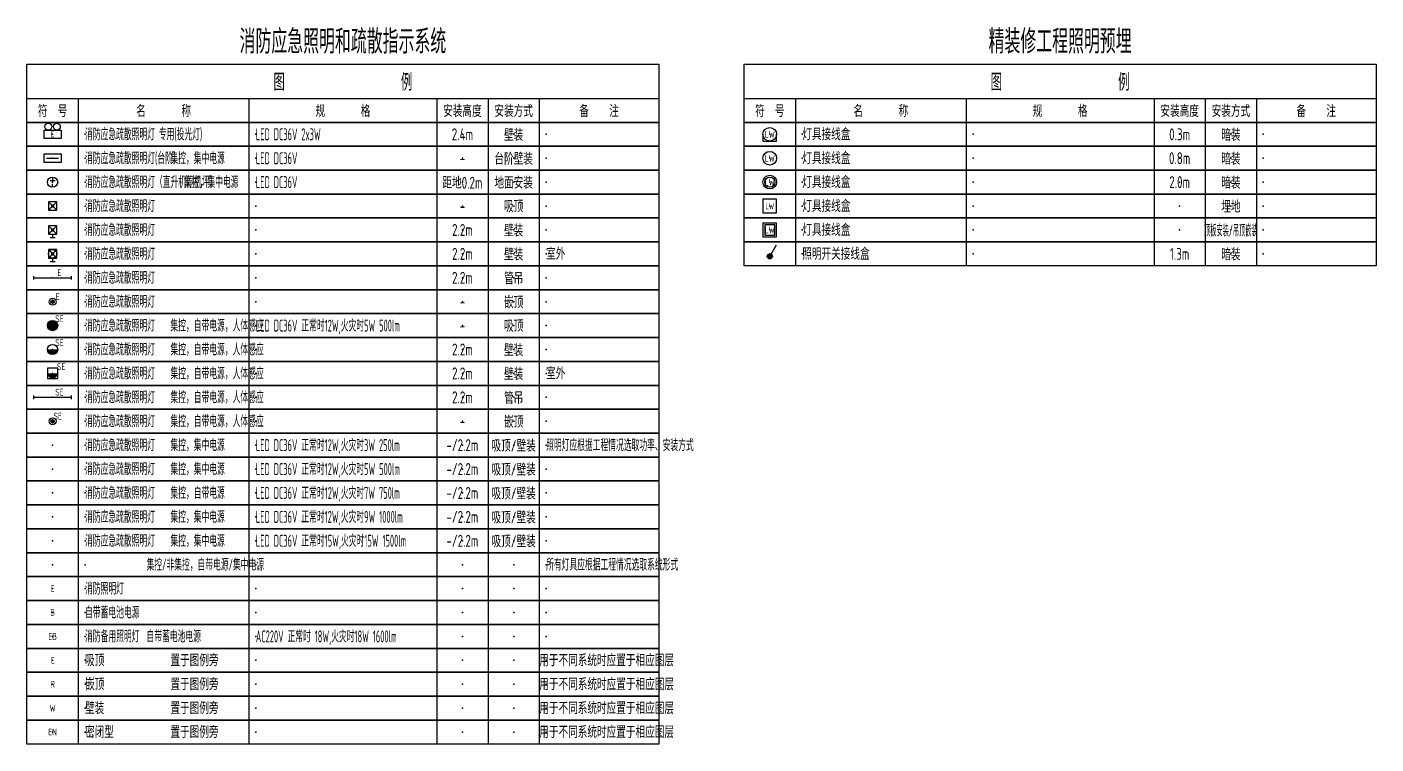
# Model space of a CAD drawing. Header units: millimetres. Extents: x -610917 to 349982, y -134386 to 210510.
# Drawn here: x -461118 to -421618, y -13186 to 7806 of the extents above; entities that cross this region are included whole.
import ezdxf
from ezdxf.enums import TextEntityAlignment as Align

# ---------------------------------------------------------------- set-up
doc = ezdxf.new("R2010")
doc.units = ezdxf.units.MM
doc.header["$LTSCALE"] = 500
doc.header["$MEASUREMENT"] = 0
doc.layers.get('0').update_dxf_attribs({"linetype": 'CONTINUOUS'})
for name, color, linetype in [('E-LITE-DEVC', 3, 'CONTINUOUS'), ('E-LITE-LITE', 3, 'CONTINUOUS'), ('E-UNIV-DIAG', 2, 'CONTINUOUS'), ('E-UNIV-EL', 140, 'CONTINUOUS'), ('E-UNIV-NOTE', 6, 'CONTINUOUS')]:
    doc.layers.add(name, color=color, linetype=linetype)
doc.styles.add('TH-STYLE3', font='tssdeng.shx', dxfattribs={"width": 0.7, "bigfont": 'tssdchn.shx'})

# ---------------------------------------------------------------- blocks, each defined once
blk = doc.blocks.new('E-BKTS2')
for p, q in [((0, 0), (185, 0)), ((0, -7), (0, 0)), ((185, 0), (185, -7)), ((185, -7), (0, -7))]:
    blk.add_line(p, q)
at = {"linetype": 'Continuous'}
for p, q in [((15, 0), (15, -7)), ((65, 0), (65, -7)), ((120, 0), (120, -7)), ((135, 0), (135, -7)), ((150, 0), (150, -7))]:
    blk.add_line(p, q, dxfattribs=at)
for p in [(7.5, -3.5), (17, -3.5), (67, -3.5), (127.5, -3.5), (142.5, -3.5), (152, -3.5)]:
    blk.add_point(p, dxfattribs=at)
blk = doc.blocks.new('E-BLITE90')
blk.add_lwpolyline([(-2, 0), (-2, -2), (2, -2), (2, 0)])
blk.add_circle((0, 0), 2)
at = {"layer": 'E-UNIV-EL', "style": 'TH-STYLE3', "width": 0.7}
blk.add_attdef('SOCKET', text='', height=2, dxfattribs=at).set_placement((0, 0), align=Align.MIDDLE)
blk = doc.blocks.new('E-BLITE91')
blk.add_circle((0, 0), 2)
at = {"layer": 'E-UNIV-EL', "style": 'TH-STYLE3', "width": 0.7}
blk.add_attdef('SOCKET', text='', height=2, dxfattribs=at).set_placement((0, 0), align=Align.MIDDLE)
blk = doc.blocks.new('E-BLITE91-1')
blk.add_circle((0, 0), 2)
at = {"layer": 'E-UNIV-EL'}
blk.add_circle((0, 0), 1.5, dxfattribs=at)
at = {"layer": 'E-UNIV-EL', "style": 'TH-STYLE3', "width": 0.7}
blk.add_attdef('SOCKET', text='', height=2, dxfattribs=at).set_placement((0, 0), align=Align.MIDDLE)
blk = doc.blocks.new('E-BLITE91-2')
blk.add_lwpolyline([(-2, 2), (-2, -2), (2, -2), (2, 2)], close=True)
at = {"layer": 'E-UNIV-EL', "style": 'TH-STYLE3', "width": 0.6}
blk.add_attdef('SOCKET', text='', height=2, dxfattribs=at).set_placement((0, 0), align=Align.MIDDLE)
blk = doc.blocks.new('E-BLITE91-3')
blk.add_lwpolyline([(-2, 2), (-2, -2), (2, -2), (2, 2)], close=True)
at = {"layer": 'E-UNIV-EL'}
blk.add_lwpolyline([(-1.5, 1.5), (-1.5, -1.5), (1.5, -1.5), (1.5, 1.5)], close=True, dxfattribs=at)
at = {"layer": 'E-UNIV-EL', "style": 'TH-STYLE3', "width": 0.7}
blk.add_attdef('SOCKET', text='', height=2, dxfattribs=at).set_placement((0, 0), align=Align.MIDDLE)
blk = doc.blocks.new('E-BFEL500')
blk.add_lwpolyline([(-2.5, 1.25), (2.5, 1.25), (2.5, -1.25), (-2.5, -1.25)], close=True)
for centre in [(-1.25, 2.25), (1.25, 2.25)]:
    blk.add_circle(centre, 1)
at = {"layer": 'E-UNIV-EL', "style": 'TH-STYLE3', "width": 0.7}
blk.add_attdef('T', text='', height=1.8, dxfattribs=at).set_placement((0, 0), align=Align.MIDDLE)
blk = doc.blocks.new('E-BKTS1')
blk.add_line((0, -10), (185, -10))
at = {"linetype": 'Continuous'}
for p, q in [((15, -10), (15, -17)), ((65, -10), (65, -17)), ((120, -10), (120, -17)), ((135, -10), (135, -17)), ((150, -10), (150, -17))]:
    blk.add_line(p, q, dxfattribs=at)
blk.add_lwpolyline([(0, 0), (185, 0), (185, -17), (0, -17)], close=True)
at = {"layer": 'E-UNIV-NOTE', "style": 'TH-STYLE3', "width": 0.7}
for s, height, p in [('图                例', 5, (92.5, -5)), ('安装高度', 3.5, (127.5, -13.5)), ('安装方式', 3.5, (142.5, -13.5))]:
    blk.add_text(s, height=height, dxfattribs=at).set_placement(p, align=Align.MIDDLE)
at = {"layer": 'E-UNIV-NOTE', "linetype": 'Continuous', "style": 'TH-STYLE3', "width": 0.7}
for s, p in [('符  号', (7.5, -13.5)), ('名       称', (40, -13.5)), ('规       格', (92.5, -13.5)), ('备    注', (167.5, -13.5))]:
    blk.add_text(s, height=3.5, dxfattribs=at).set_placement(p, align=Align.MIDDLE)
blk = doc.blocks.new('E-BSW901')
blk.add_line((0.38, 1.4), (1.94, 4.11))
at = {"const_width": 0.75}
blk.add_lwpolyline([(-0.38, 0.75, 1), (0.38, 0.75, 1)], format="xyb", close=True, dxfattribs=at)
blk.add_circle((0, 0.75), 0.75)
blk = doc.blocks.new('E-BFEL700')
blk.add_line((-1.75, 0), (1.75, 0))
blk.add_lwpolyline([(-2.5, 1.25), (2.5, 1.25), (2.5, -1.25), (-2.5, -1.25)], close=True)
blk = doc.blocks.new('E-BFEL710')
for p, q in [((-0.75, 0.5), (0.75, 0.5)), ((0, 1.5), (0, 0.5)), ((0, -1.5), (0, -0.5))]:
    blk.add_line(p, q)
blk.add_circle((0, 0), 1.5)
blk = doc.blocks.new('E-BFEL800')
for p, q in [((-1.25, -1.25), (1.25, 1.25)), ((1.25, -1.25), (-1.25, 1.25))]:
    blk.add_line(p, q)
blk.add_lwpolyline([(-1.25, -1.25), (1.25, -1.25), (1.25, 1.25), (-1.25, 1.25)], close=True)
at = {"const_width": 0.5}
blk.add_lwpolyline([(-0.25, 0, 1), (0.25, 0, 1)], format="xyb", close=True, dxfattribs=at)
blk = doc.blocks.new('E-BFEL810')
for p, q in [((-1.25, -1.25), (1.25, 1.25)), ((1.25, -1.25), (-1.25, 1.25)), ((-0.75, -2.25), (0.75, -2.25)), ((0, -1.25), (0, -2.25))]:
    blk.add_line(p, q)
blk.add_lwpolyline([(-1.25, -1.25), (1.25, -1.25), (1.25, 1.25), (-1.25, 1.25)], close=True)
at = {"const_width": 0.5}
blk.add_lwpolyline([(-0.25, 0, 1), (0.25, 0, 1)], format="xyb", close=True, dxfattribs=at)
blk = doc.blocks.new('E-BFEL811')
for p, q in [((-1.25, -1.25), (1.25, 1.25)), ((1.25, -1.25), (-1.25, 1.25)), ((-0.75, -2.25), (0.75, -2.25)), ((0, -1.25), (0, -2.25))]:
    blk.add_line(p, q)
blk.add_lwpolyline([(-1.25, -1.25), (1.25, -1.25), (1.25, 1.25), (-1.25, 1.25)], close=True)
at = {"const_width": 0.5}
blk.add_lwpolyline([(-0.25, 0, 1), (0.25, 0, 1)], format="xyb", close=True, dxfattribs=at)
at = {"layer": 'E-UNIV-EL'}
blk.add_circle((0, 0), 1.25, dxfattribs=at)
blk = doc.blocks.new('E-BFEL820')
for p, q in [((-5.5, -0.5), (-5.5, 0.5)), ((-5.5, 0), (5.5, 0)), ((5.5, -0.5), (5.5, 0.5))]:
    blk.add_line(p, q)
at = {"layer": 'E-UNIV-EL', "style": 'TH-STYLE3', "width": 0.7}
blk.add_attdef('T', text='', height=2, dxfattribs=at).set_placement((2, 1.5), align=Align.MIDDLE)
blk = doc.blocks.new('E-BL201')
at = {"const_width": 0.5}
blk.add_lwpolyline([(-0.25, 0, 1), (0.25, 0, 1)], format="xyb", close=True, dxfattribs=at)
for radius in [1, 0.5]:
    blk.add_circle((0, 0), radius)
blk = doc.blocks.new('E-BFEL830')
blk.add_blockref('E-BL201', (0, 0))
at = {"layer": 'E-UNIV-EL', "style": 'TH-STYLE3', "width": 0.7}
blk.add_attdef('T', text='', height=2, dxfattribs=at).set_placement((1.5, 1.5), align=Align.MIDDLE)
blk = doc.blocks.new('E-BFEL800-1')
at = {"const_width": 1.5}
blk.add_lwpolyline([(-0.75, 0, 1), (0.75, 0, 1)], format="xyb", close=True, dxfattribs=at)
blk.add_circle((0, 0), 1.5)
at = {"layer": 'E-UNIV-EL', "style": 'TH-STYLE3', "width": 0.7}
blk.add_attdef('T', text='', height=2, dxfattribs=at).set_placement((2, 2), align=Align.MIDDLE)
blk = doc.blocks.new('E-BFEL810-1')
at = {"const_width": 1.5}
blk.add_lwpolyline([(-0.75, 0, 1), (0.75, 0, 1)], format="xyb", dxfattribs=at)
blk.add_circle((0, 0), 1.5)
at = {"layer": 'E-UNIV-EL', "style": 'TH-STYLE3', "width": 0.7}
blk.add_attdef('T', text='', height=2, dxfattribs=at).set_placement((2, 2), align=Align.MIDDLE)
blk = doc.blocks.new('E-BFEL811-1')
blk.add_lwpolyline([(-1.5, -1.5), (1.5, -1.5), (1.5, 1.5), (-1.5, 1.5)], close=True)
at = {"const_width": 1.5}
blk.add_lwpolyline([(-0.75, 0, 1), (0.75, 0, 1)], format="xyb", dxfattribs=at)
at = {"layer": 'E-UNIV-EL', "style": 'TH-STYLE3', "width": 0.7}
blk.add_attdef('T', text='', height=2, dxfattribs=at).set_placement((2.5, 2), align=Align.MIDDLE)
blk = doc.blocks.new('E-BFEL820-1')
for p, q in [((-5.5, -0.5), (-5.5, 0.5)), ((-5.5, 0), (5.5, 0)), ((5.5, -0.5), (5.5, 0.5))]:
    blk.add_line(p, q)
at = {"layer": 'E-UNIV-EL', "style": 'TH-STYLE3', "width": 0.7}
blk.add_attdef('T', text='', height=2, dxfattribs=at).set_placement((2, 1.5), align=Align.MIDDLE)
blk = doc.blocks.new('E-BFEL830-1')
blk.add_blockref('E-BL201', (0, 0))
at = {"layer": 'E-UNIV-EL', "style": 'TH-STYLE3', "width": 0.7}
blk.add_attdef('T', text='', height=2, dxfattribs=at).set_placement((1.5, 1.5), align=Align.MIDDLE)

msp = doc.modelspace()

# ---------------------------------------------------------------- block references
at = {"layer": 'E-LITE-DEVC', "xscale": 100, "yscale": 100, "zscale": 100}
msp.add_blockref('E-BSW901', (-439368, 1014), dxfattribs=at)
at = {"layer": 'E-LITE-LITE', "xscale": 100, "yscale": 100, "zscale": 100}
for name, p, values in [('E-BFEL500', (-460368, 4664), {'T': 'E'}), ('E-BLITE90', (-439368, 4664), {'SOCKET': 'LW'}), ('E-BLITE91', (-439368, 3964), {'SOCKET': 'LW'}), ('E-BLITE91-1', (-439368, 3264), {'SOCKET': 'LW'}), ('E-BLITE91-2', (-439368, 2564), {'SOCKET': 'LW'}), ('E-BLITE91-3', (-439368, 1864), {'SOCKET': 'LW'}), ('E-BFEL820', (-460368, 464), {'T': 'E'}), ('E-BFEL830', (-460368, -236), {'T': 'E'}), ('E-BFEL800-1', (-460368, -936), {'T': 'SE'}), ('E-BFEL810-1', (-460368, -1636), {'T': 'SE'}), ('E-BFEL811-1', (-460368, -2336), {'T': 'SE'}), ('E-BFEL820-1', (-460368, -3036), {'T': 'SE'}), ('E-BFEL830-1', (-460368, -3736), {'T': 'SE'})]:
    msp.add_blockref(name, p, dxfattribs=at).add_auto_attribs(values)
for name, p in [('E-BFEL700', (-460368, 3964)), ('E-BFEL710', (-460368, 3264)), ('E-BFEL800', (-460368, 2564)), ('E-BFEL810', (-460368, 1864)), ('E-BFEL811', (-460368, 1164))]:
    msp.add_blockref(name, p, dxfattribs=at)
at = {"layer": 'E-UNIV-DIAG', "xscale": 100, "yscale": 100, "zscale": 100}
for name, p in [('E-BKTS1', (-461118, 6714)), ('E-BKTS1', (-440118, 6714)), ('E-BKTS2', (-461118, 5014)), ('E-BKTS2', (-440118, 5014)), ('E-BKTS2', (-461118, 4314)), ('E-BKTS2', (-440118, 4314)), ('E-BKTS2', (-461118, 3614)), ('E-BKTS2', (-440118, 3614)), ('E-BKTS2', (-461118, 2914)), ('E-BKTS2', (-440118, 2914)), ('E-BKTS2', (-461118, 2214)), ('E-BKTS2', (-440118, 2214)), ('E-BKTS2', (-461118, 1514)), ('E-BKTS2', (-440118, 1514)), ('E-BKTS2', (-461118, 814)), ('E-BKTS2', (-461118, 114)), ('E-BKTS2', (-461118, -586)), ('E-BKTS2', (-461118, -1286)), ('E-BKTS2', (-461118, -1986)), ('E-BKTS2', (-461118, -2686)), ('E-BKTS2', (-461118, -3386)), ('E-BKTS2', (-461118, -4086)), ('E-BKTS2', (-461118, -4786)), ('E-BKTS2', (-461118, -5486)), ('E-BKTS2', (-461118, -6186)), ('E-BKTS2', (-461118, -6886)), ('E-BKTS2', (-461118, -7586)), ('E-BKTS2', (-461118, -8286)), ('E-BKTS2', (-461118, -8986)), ('E-BKTS2', (-461118, -9686)), ('E-BKTS2', (-461118, -10386)), ('E-BKTS2', (-461118, -11086)), ('E-BKTS2', (-461118, -11786)), ('E-BKTS2', (-461118, -12486))]:
    msp.add_blockref(name, p, dxfattribs=at)

# ---------------------------------------------------------------- texts
at = {"layer": 'E-LITE-LITE', "style": 'TH-STYLE3', "width": 0.7}
for s, p in [('E', (-460368, -8636)), ('B', (-460368, -9336)), ('EB', (-460368, -10036)), ('C', (-460368, -10736)), ('R', (-460368, -11436)), ('W', (-460368, -12136)), ('EN', (-460368, -12836))]:
    msp.add_text(s, height=200, dxfattribs=at).set_placement(p, align=Align.MIDDLE)
at = {"layer": 'E-UNIV-NOTE', "style": 'TH-STYLE3'}
for s, height, width, p in [('消防应急照明和疏散指示系统', 700, 0.7, (-451868, 7414)), ('精装修工程照明预埋', 700, 0.7, (-430868, 7414)), ('0.3m', 350, 0.7, (-427368, 4664)), ('暗装', 350, 0.7, (-425868, 4664)), ('0.8m', 350, 0.7, (-427368, 3964)), ('暗装', 350, 0.7, (-425868, 3964)), ('2.0m', 350, 0.7, (-427368, 3264)), ('暗装', 350, 0.7, (-425868, 3264)), ('埋地', 350, 0.7, (-425868, 2564)), ('顶板安装/吊顶嵌装', 350, 0.4, (-425868, 1864)), ('1.3m', 350, 0.7, (-427368, 1164)), ('暗装', 350, 0.7, (-425868, 1164))]:
    msp.add_text(s, height=height, dxfattribs=dict(at, width=width)).set_placement(p, align=Align.MIDDLE)
at = {"layer": 'E-UNIV-NOTE', "linetype": 'Continuous', "style": 'TH-STYLE3'}
for s, width, p in [('消防应急疏散照明灯 专用(投光灯)', 0.5, (-459418, 4664)), ('LED DC36V 2x3W', 0.5, (-454418, 4664)), ('灯具接线盒', 0.7, (-438418, 4664)), ('消防应急疏散照明灯(台阶）', 0.5, (-459418, 3964)), ('集控，集中电源', 0.5, (-456918, 3964)), ('LED DC36V', 0.5, (-454418, 3964)), ('灯具接线盒', 0.7, (-438418, 3964)), ('消防应急疏散照明灯（直升机停机坪）', 0.5, (-459418, 3264)), ('集控，集中电源', 0.5, (-456518, 3264)), ('LED DC36V', 0.5, (-454418, 3264)), ('灯具接线盒', 0.7, (-438418, 3264)), ('消防应急疏散照明灯', 0.5, (-459418, 2564)), ('灯具接线盒', 0.7, (-438418, 2564)), ('消防应急疏散照明灯', 0.5, (-459418, 1864)), ('灯具接线盒', 0.7, (-438418, 1864)), ('消防应急疏散照明灯', 0.5, (-459418, 1164)), ('室外', 0.7, (-445918, 1164)), ('消防应急疏散照明灯', 0.5, (-459418, 464)), ('消防应急疏散照明灯', 0.5, (-459418, -236)), ('消防应急疏散照明灯', 0.5, (-459418, -936)), ('集控，自带电源，人体感应', 0.5, (-456918, -936)), ('LED DC36V 正常时12W,火灾时5W 500lm', 0.5, (-454418, -936)), ('消防应急疏散照明灯', 0.5, (-459418, -1636)), ('集控，自带电源，人体感应', 0.5, (-456918, -1636)), ('消防应急疏散照明灯', 0.5, (-459418, -2336)), ('集控，自带电源，人体感应', 0.5, (-456918, -2336)), ('室外', 0.7, (-445918, -2336)), ('消防应急疏散照明灯', 0.5, (-459418, -3036)), ('集控，自带电源，人体感应', 0.5, (-456918, -3036)), ('消防应急疏散照明灯', 0.5, (-459418, -3736)), ('集控，自带电源，人体感应', 0.5, (-456918, -3736)), ('消防应急疏散照明灯', 0.5, (-459418, -4436)), ('集控，集中电源', 0.5, (-456918, -4436)), ('LED DC36V 正常时12W,火灾时3W 250lm', 0.5, (-454418, -4436)), ('消防应急疏散照明灯', 0.5, (-459418, -5136)), ('集控，集中电源', 0.5, (-456918, -5136)), ('LED DC36V 正常时12W,火灾时5W 500lm', 0.5, (-454418, -5136)), ('消防应急疏散照明灯', 0.5, (-459418, -5836)), ('集控，自带电源', 0.5, (-456918, -5836)), ('LED DC36V 正常时12W,火灾时7W 750lm', 0.5, (-454418, -5836)), ('消防应急疏散照明灯', 0.5, (-459418, -6536)), ('集控，集中电源', 0.5, (-456918, -6536)), ('LED DC36V 正常时12W,火灾时9W 1000lm', 0.5, (-454418, -6536)), ('消防应急疏散照明灯', 0.5, (-459418, -7236)), ('集控，集中电源', 0.5, (-456918, -7236)), ('LED DC36V 正常时15W,火灾时15W 1500lm', 0.5, (-454418, -7236)), ('集控/非集控，自带电源/集中电源', 0.5, (-457618, -7936)), ('消防照明灯', 0.5, (-459418, -8636)), ('自带蓄电池电源', 0.5, (-459418, -9336)), ('消防备用照明灯', 0.5, (-459418, -10036)), ('自带蓄电池电源', 0.5, (-457618, -10036)), ('AC220V 正常时 18W,火灾时18W 1600lm', 0.5, (-454418, -10036))]:
    msp.add_text(s, height=350, dxfattribs=dict(at, width=width)).set_placement(p, align=Align.MIDDLE_LEFT)
at = {"layer": 'E-UNIV-NOTE', "linetype": 'Continuous', "style": 'TH-STYLE3', "width": 0.7}
for s, p in [('2.4m', (-448368, 4664)), ('壁装', (-446868, 4664)), ('台阶壁装', (-446868, 3964)), ('-', (-448368, 3964)), ('距地0.2m', (-448368, 3264)), ('地面安装', (-446868, 3264)), ('-', (-448368, 2564)), ('吸顶', (-446868, 2564)), ('2.2m', (-448368, 1864)), ('壁装', (-446868, 1864)), ('2.2m', (-448368, 1164)), ('壁装', (-446868, 1164)), ('2.2m', (-448368, 464)), ('管吊', (-446868, 464)), ('-', (-448368, -236)), ('嵌顶', (-446868, -236)), ('吸顶', (-446868, -936)), ('-', (-448368, -936)), ('2.2m', (-448368, -1636)), ('壁装', (-446868, -1636)), ('2.2m', (-448368, -2336)), ('壁装', (-446868, -2336)), ('2.2m', (-448368, -3036)), ('管吊', (-446868, -3036)), ('嵌顶', (-446868, -3736)), ('-', (-448368, -3736)), ('-/2.2m', (-448368, -4436)), ('吸顶/壁装', (-446868, -4436)), ('-/2.2m', (-448368, -5136)), ('吸顶/壁装', (-446868, -5136)), ('-/2.2m', (-448368, -5836)), ('吸顶/壁装', (-446868, -5836)), ('-/2.2m', (-448368, -6536)), ('吸顶/壁装', (-446868, -6536)), ('-/2.2m', (-448368, -7236)), ('吸顶/壁装', (-446868, -7236))]:
    msp.add_text(s, height=350, dxfattribs=at).set_placement(p, align=Align.MIDDLE)
at = {"layer": 'E-UNIV-NOTE', "style": 'TH-STYLE3', "width": 0.7}
for s, p in [('照明开关接线盒', (-438418, 1164)), ('吸顶', (-459418, -10736)), ('嵌顶', (-459418, -11436)), ('壁装', (-459418, -12136)), ('密闭型', (-459418, -12836))]:
    msp.add_text(s, height=350, dxfattribs=at).set_placement(p, align=Align.MIDDLE_LEFT)
at = {"layer": 'E-UNIV-NOTE', "color": 1, "style": 'TH-STYLE3'}
for s, width, p in [('照明灯应根据工程情况选取功率、安装方式', 0.5, (-445918, -4436)), ('所有灯具应根据工程情况选取系统形式', 0.5, (-445918, -7936)), ('置于图例旁', 0.7, (-456918, -10736)), ('用于不同系统时应置于相应图层', 0.7, (-446118, -10736)), ('置于图例旁', 0.7, (-456918, -11436)), ('用于不同系统时应置于相应图层', 0.7, (-446118, -11436)), ('置于图例旁', 0.7, (-456918, -12136)), ('用于不同系统时应置于相应图层', 0.7, (-446118, -12136)), ('置于图例旁', 0.7, (-456918, -12836)), ('用于不同系统时应置于相应图层', 0.7, (-446118, -12836))]:
    msp.add_text(s, height=350, dxfattribs=dict(at, width=width)).set_placement(p, align=Align.MIDDLE_LEFT)

doc.saveas('drawing.dxf')
